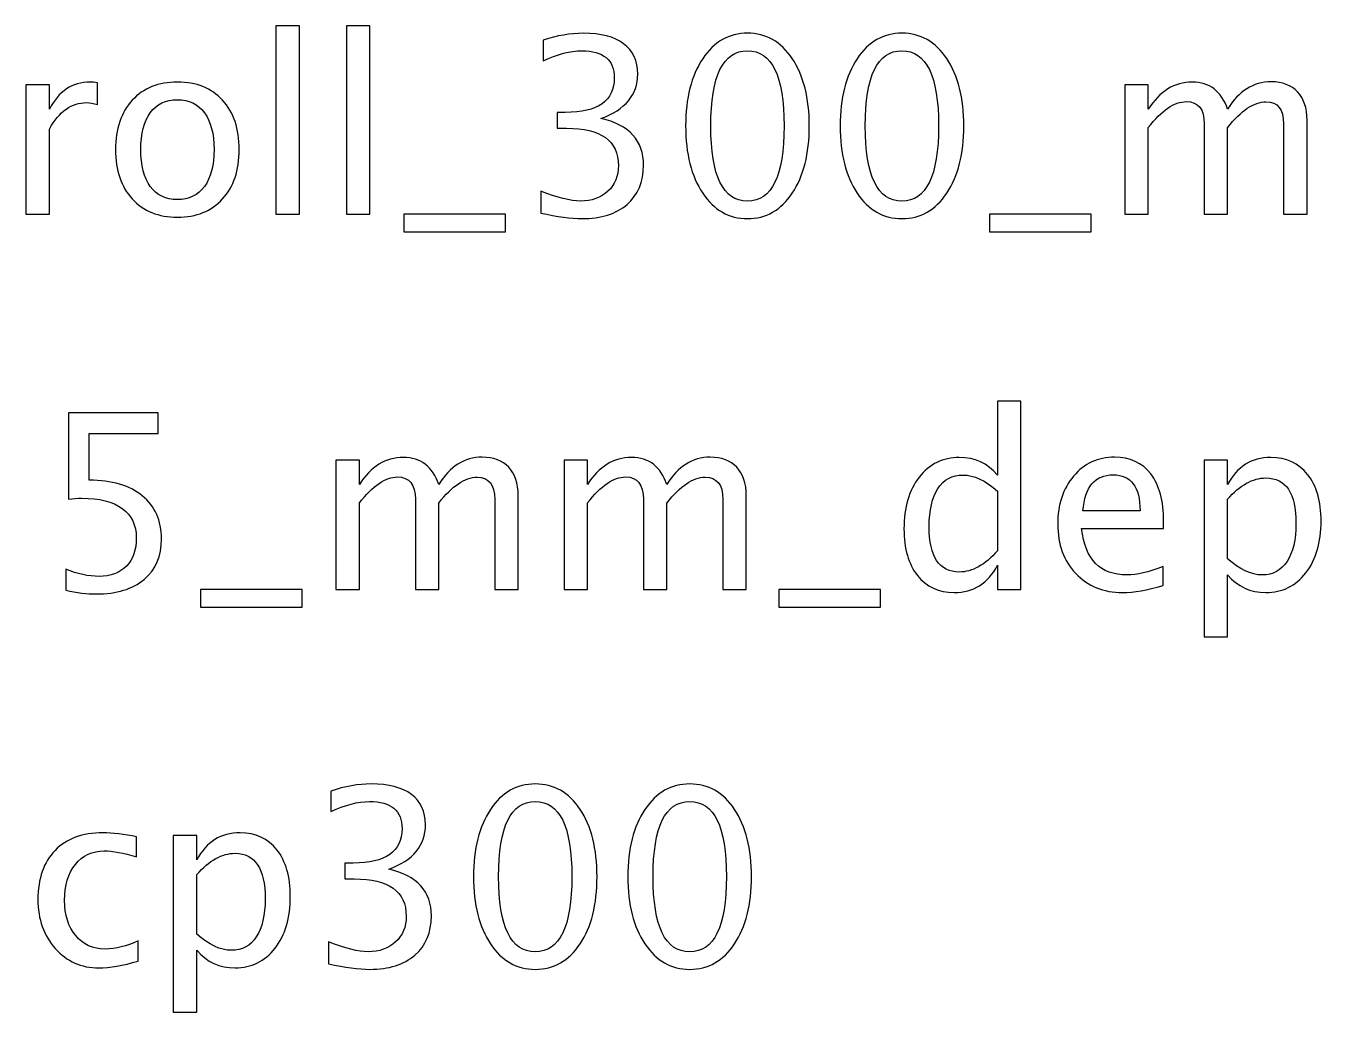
# Model space of a CAD drawing. Header units: centimetres. Extents: x -45 to 43, y -54 to 59.
# Drawn here: x 2.06 to 16.08, y 48.03 to 58.71 of the extents above; entities that cross this region are included whole.
import ezdxf

# ---------------------------------------------------------------- set-up
doc = ezdxf.new("R2010")
doc.units = ezdxf.units.CM
doc.header["$MEASUREMENT"] = 0
doc.layers.add('Layer 1', color=7, linetype='Continuous')

msp = doc.modelspace()

# ---------------------------------------------------------------- linework, layer by layer
at = {"layer": 'Layer 1'}
for points, knots in [([(4.76409, 56.67044), (4.76409, 56.67044), (4.76409, 58.71037), (4.76409, 58.71037), (4.76409, 58.71037), (4.76409, 58.71037), (5.01809, 58.71037), (5.01809, 58.71037), (5.01809, 58.71037), (5.01809, 58.71037), (5.01809, 56.67044), (5.01809, 56.67044), (5.01809, 56.67044), (5.01809, 56.67044), (4.76409, 56.67044), (4.76409, 56.67044)], [0, 0, 0, 0, 0.2, 0.2, 0.2, 0.2, 0.4, 0.4, 0.4, 0.4, 0.6, 0.6, 0.6, 0.6, 1, 1, 1, 1]), ([(5.52873, 56.67044), (5.52873, 56.67044), (5.52873, 58.71037), (5.52873, 58.71037), (5.52873, 58.71037), (5.52873, 58.71037), (5.78273, 58.71037), (5.78273, 58.71037), (5.78273, 58.71037), (5.78273, 58.71037), (5.78273, 56.67044), (5.78273, 56.67044), (5.78273, 56.67044), (5.78273, 56.67044), (5.52873, 56.67044), (5.52873, 56.67044)], [0, 0, 0, 0, 0.2, 0.2, 0.2, 0.2, 0.4, 0.4, 0.4, 0.4, 0.6, 0.6, 0.6, 0.6, 1, 1, 1, 1]), ([(7.63215, 56.68367), (7.63215, 56.68367), (7.63215, 56.92179), (7.63215, 56.92179), (7.63215, 56.92179), (7.81383, 56.84947), (7.95627, 56.81331), (8.06078, 56.81331), (8.06078, 56.81331), (8.18381, 56.81331), (8.28303, 56.84859), (8.35932, 56.91959), (8.35932, 56.91959), (8.43561, 56.99059), (8.47353, 57.08319), (8.47353, 57.19696), (8.47353, 57.19696), (8.47353, 57.46683), (8.28567, 57.60177), (7.90997, 57.60177), (7.90997, 57.60177), (7.90997, 57.60177), (7.80943, 57.60177), (7.80943, 57.60177), (7.80943, 57.60177), (7.80943, 57.60177), (7.80943, 57.77243), (7.80943, 57.77243), (7.80943, 57.77243), (7.80943, 57.77243), (7.8985, 57.77375), (7.8985, 57.77375), (7.8985, 57.77375), (8.25172, 57.77375), (8.42855, 57.89811), (8.42855, 58.14725), (8.42855, 58.14725), (8.42855, 58.3426), (8.31125, 58.4405), (8.0771, 58.4405), (8.0771, 58.4405), (7.95142, 58.4405), (7.81207, 58.40434), (7.65861, 58.33202), (7.65861, 58.33202), (7.65861, 58.33202), (7.65861, 58.55427), (7.65861, 58.55427), (7.65861, 58.55427), (7.80898, 58.60542), (7.95406, 58.631), (8.09341, 58.631), (8.09341, 58.631), (8.28303, 58.631), (8.42899, 58.59308), (8.53041, 58.51723), (8.53041, 58.51723), (8.63184, 58.44182), (8.68255, 58.33202), (8.68255, 58.18826), (8.68255, 58.18826), (8.68255, 57.96381), (8.54982, 57.80374), (8.28391, 57.70849), (8.28391, 57.70849), (8.59215, 57.63661), (8.74605, 57.46772), (8.74605, 57.20093), (8.74605, 57.20093), (8.74605, 57.02101), (8.68652, 56.87946), (8.5679, 56.77671), (8.5679, 56.77671), (8.44928, 56.67397), (8.28612, 56.62282), (8.07886, 56.62282), (8.07886, 56.62282), (7.96068, 56.62282), (7.81207, 56.6431), (7.63215, 56.68367)], [0, 0, 0, 0, 0.04761905, 0.04761905, 0.04761905, 0.04761905, 0.0952381, 0.0952381, 0.0952381, 0.0952381, 0.14285714, 0.14285714, 0.14285714, 0.14285714, 0.19047619, 0.19047619, 0.19047619, 0.19047619, 0.23809524, 0.23809524, 0.23809524, 0.23809524, 0.28571429, 0.28571429, 0.28571429, 0.28571429, 0.33333333, 0.33333333, 0.33333333, 0.33333333, 0.38095238, 0.38095238, 0.38095238, 0.38095238, 0.42857143, 0.42857143, 0.42857143, 0.42857143, 0.47619048, 0.47619048, 0.47619048, 0.47619048, 0.52380952, 0.52380952, 0.52380952, 0.52380952, 0.57142857, 0.57142857, 0.57142857, 0.57142857, 0.61904762, 0.61904762, 0.61904762, 0.61904762, 0.66666667, 0.66666667, 0.66666667, 0.66666667, 0.71428571, 0.71428571, 0.71428571, 0.71428571, 0.76190476, 0.76190476, 0.76190476, 0.76190476, 0.80952381, 0.80952381, 0.80952381, 0.80952381, 0.85714286, 0.85714286, 0.85714286, 0.85714286, 0.9047619, 0.9047619, 0.9047619, 0.9047619, 1, 1, 1, 1]), ([(9.87141, 56.62282), (9.67077, 56.62282), (9.50893, 56.71498), (9.38634, 56.89886), (9.38634, 56.89886), (9.26331, 57.08275), (9.20202, 57.32528), (9.20202, 57.62691), (9.20202, 57.62691), (9.20202, 57.92853), (9.26331, 58.17107), (9.38634, 58.35495), (9.38634, 58.35495), (9.50893, 58.53884), (9.67077, 58.631), (9.87141, 58.631), (9.87141, 58.631), (10.07294, 58.631), (10.23477, 58.53928), (10.35736, 58.35583), (10.35736, 58.35583), (10.47951, 58.17239), (10.54081, 57.92941), (10.54081, 57.62691), (10.54081, 57.62691), (10.54081, 57.32528), (10.47951, 57.08275), (10.35736, 56.89886), (10.35736, 56.89886), (10.23477, 56.71498), (10.07294, 56.62282), (9.87141, 56.62282)], [0, 0, 0, 0, 0.11111111, 0.11111111, 0.11111111, 0.11111111, 0.22222222, 0.22222222, 0.22222222, 0.22222222, 0.33333333, 0.33333333, 0.33333333, 0.33333333, 0.44444444, 0.44444444, 0.44444444, 0.44444444, 0.55555556, 0.55555556, 0.55555556, 0.55555556, 0.66666667, 0.66666667, 0.66666667, 0.66666667, 0.77777778, 0.77777778, 0.77777778, 0.77777778, 1, 1, 1, 1]), ([(11.54446, 56.62282), (11.34382, 56.62282), (11.18198, 56.71498), (11.05939, 56.89886), (11.05939, 56.89886), (10.93636, 57.08275), (10.87507, 57.32528), (10.87507, 57.62691), (10.87507, 57.62691), (10.87507, 57.92853), (10.93636, 58.17107), (11.05939, 58.35495), (11.05939, 58.35495), (11.18198, 58.53884), (11.34382, 58.631), (11.54446, 58.631), (11.54446, 58.631), (11.74599, 58.631), (11.90782, 58.53928), (12.03041, 58.35583), (12.03041, 58.35583), (12.15256, 58.17239), (12.21386, 57.92941), (12.21386, 57.62691), (12.21386, 57.62691), (12.21386, 57.32528), (12.15256, 57.08275), (12.03041, 56.89886), (12.03041, 56.89886), (11.90782, 56.71498), (11.74599, 56.62282), (11.54446, 56.62282)], [0, 0, 0, 0, 0.11111111, 0.11111111, 0.11111111, 0.11111111, 0.22222222, 0.22222222, 0.22222222, 0.22222222, 0.33333333, 0.33333333, 0.33333333, 0.33333333, 0.44444444, 0.44444444, 0.44444444, 0.44444444, 0.55555556, 0.55555556, 0.55555556, 0.55555556, 0.66666667, 0.66666667, 0.66666667, 0.66666667, 0.77777778, 0.77777778, 0.77777778, 0.77777778, 1, 1, 1, 1]), ([(9.87097, 56.81331), (10.136, 56.81331), (10.26829, 57.08451), (10.26829, 57.62691), (10.26829, 57.62691), (10.26829, 58.1693), (10.136, 58.4405), (9.87097, 58.4405), (9.87097, 58.4405), (9.60683, 58.4405), (9.47454, 58.1693), (9.47454, 57.62691), (9.47454, 57.62691), (9.47454, 57.08451), (9.60683, 56.81331), (9.87097, 56.81331)], [0, 0, 0, 0, 0.2, 0.2, 0.2, 0.2, 0.4, 0.4, 0.4, 0.4, 0.6, 0.6, 0.6, 0.6, 1, 1, 1, 1]), ([(11.54402, 56.81331), (11.80905, 56.81331), (11.94134, 57.08451), (11.94134, 57.62691), (11.94134, 57.62691), (11.94134, 58.1693), (11.80905, 58.4405), (11.54402, 58.4405), (11.54402, 58.4405), (11.27988, 58.4405), (11.14759, 58.1693), (11.14759, 57.62691), (11.14759, 57.62691), (11.14759, 57.08451), (11.27988, 56.81331), (11.54402, 56.81331)], [0, 0, 0, 0, 0.2, 0.2, 0.2, 0.2, 0.4, 0.4, 0.4, 0.4, 0.6, 0.6, 0.6, 0.6, 1, 1, 1, 1]), ([(2.05608, 56.67044), (2.05608, 56.67044), (2.05608, 58.07273), (2.05608, 58.07273), (2.05608, 58.07273), (2.05608, 58.07273), (2.31008, 58.07273), (2.31008, 58.07273), (2.31008, 58.07273), (2.31008, 58.07273), (2.31008, 57.80771), (2.31008, 57.80771), (2.31008, 57.80771), (2.41106, 58.00394), (2.55746, 58.10183), (2.74973, 58.10183), (2.74973, 58.10183), (2.77575, 58.10183), (2.80309, 58.09963), (2.83131, 58.09522), (2.83131, 58.09522), (2.83131, 58.09522), (2.83131, 57.85754), (2.83131, 57.85754), (2.83131, 57.85754), (2.78721, 57.87209), (2.74841, 57.87958), (2.71489, 57.87958), (2.71489, 57.87958), (2.5535, 57.87958), (2.41856, 57.78433), (2.31008, 57.59339), (2.31008, 57.59339), (2.31008, 57.59339), (2.31008, 56.67044), (2.31008, 56.67044), (2.31008, 56.67044), (2.31008, 56.67044), (2.05608, 56.67044), (2.05608, 56.67044)], [0, 0, 0, 0, 0.09090909, 0.09090909, 0.09090909, 0.09090909, 0.18181818, 0.18181818, 0.18181818, 0.18181818, 0.27272727, 0.27272727, 0.27272727, 0.27272727, 0.36363636, 0.36363636, 0.36363636, 0.36363636, 0.45454545, 0.45454545, 0.45454545, 0.45454545, 0.54545455, 0.54545455, 0.54545455, 0.54545455, 0.63636364, 0.63636364, 0.63636364, 0.63636364, 0.72727273, 0.72727273, 0.72727273, 0.72727273, 0.81818182, 0.81818182, 0.81818182, 0.81818182, 1, 1, 1, 1]), ([(3.69694, 56.63869), (3.49101, 56.63869), (3.32785, 56.70439), (3.2079, 56.8358), (3.2079, 56.8358), (3.08752, 56.96721), (3.02754, 57.14581), (3.02754, 57.37114), (3.02754, 57.37114), (3.02754, 57.59604), (3.08752, 57.77419), (3.2079, 57.90516), (3.2079, 57.90516), (3.32785, 58.03613), (3.49101, 58.10183), (3.69694, 58.10183), (3.69694, 58.10183), (3.90287, 58.10183), (4.06603, 58.03613), (4.18598, 57.90516), (4.18598, 57.90516), (4.30636, 57.77419), (4.36633, 57.59604), (4.36633, 57.37114), (4.36633, 57.37114), (4.36633, 57.14581), (4.30636, 56.96721), (4.18598, 56.8358), (4.18598, 56.8358), (4.06603, 56.70439), (3.90287, 56.63869), (3.69694, 56.63869)], [0, 0, 0, 0, 0.11111111, 0.11111111, 0.11111111, 0.11111111, 0.22222222, 0.22222222, 0.22222222, 0.22222222, 0.33333333, 0.33333333, 0.33333333, 0.33333333, 0.44444444, 0.44444444, 0.44444444, 0.44444444, 0.55555556, 0.55555556, 0.55555556, 0.55555556, 0.66666667, 0.66666667, 0.66666667, 0.66666667, 0.77777778, 0.77777778, 0.77777778, 0.77777778, 1, 1, 1, 1]), ([(13.95834, 56.67044), (13.95834, 56.67044), (13.95834, 58.07273), (13.95834, 58.07273), (13.95834, 58.07273), (13.95834, 58.07273), (14.21234, 58.07273), (14.21234, 58.07273), (14.21234, 58.07273), (14.21234, 58.07273), (14.21234, 57.80771), (14.21234, 57.80771), (14.21234, 57.80771), (14.33625, 58.00394), (14.495, 58.10183), (14.68947, 58.10183), (14.68947, 58.10183), (14.87688, 58.10183), (15.00432, 58.00394), (15.07223, 57.80771), (15.07223, 57.80771), (15.19262, 58.0057), (15.34961, 58.10448), (15.54231, 58.10448), (15.54231, 58.10448), (15.66534, 58.10448), (15.76103, 58.06832), (15.82938, 57.99556), (15.82938, 57.99556), (15.89773, 57.9228), (15.93213, 57.82094), (15.93213, 57.68997), (15.93213, 57.68997), (15.93213, 57.68997), (15.93213, 56.67044), (15.93213, 56.67044), (15.93213, 56.67044), (15.93213, 56.67044), (15.67813, 56.67044), (15.67813, 56.67044), (15.67813, 56.67044), (15.67813, 56.67044), (15.67813, 57.64807), (15.67813, 57.64807), (15.67813, 57.64807), (15.67813, 57.80771), (15.61463, 57.88752), (15.48763, 57.88752), (15.48763, 57.88752), (15.35578, 57.88752), (15.21731, 57.79448), (15.07223, 57.60795), (15.07223, 57.60795), (15.07223, 57.60795), (15.07223, 56.67044), (15.07223, 56.67044), (15.07223, 56.67044), (15.07223, 56.67044), (14.81823, 56.67044), (14.81823, 56.67044), (14.81823, 56.67044), (14.81823, 56.67044), (14.81823, 57.64896), (14.81823, 57.64896), (14.81823, 57.64896), (14.81823, 57.80991), (14.75385, 57.89017), (14.62465, 57.89017), (14.62465, 57.89017), (14.49633, 57.89017), (14.35874, 57.79668), (14.21234, 57.60927), (14.21234, 57.60927), (14.21234, 57.60927), (14.21234, 56.67044), (14.21234, 56.67044), (14.21234, 56.67044), (14.21234, 56.67044), (13.95834, 56.67044), (13.95834, 56.67044)], [0, 0, 0, 0, 0.04761905, 0.04761905, 0.04761905, 0.04761905, 0.0952381, 0.0952381, 0.0952381, 0.0952381, 0.14285714, 0.14285714, 0.14285714, 0.14285714, 0.19047619, 0.19047619, 0.19047619, 0.19047619, 0.23809524, 0.23809524, 0.23809524, 0.23809524, 0.28571429, 0.28571429, 0.28571429, 0.28571429, 0.33333333, 0.33333333, 0.33333333, 0.33333333, 0.38095238, 0.38095238, 0.38095238, 0.38095238, 0.42857143, 0.42857143, 0.42857143, 0.42857143, 0.47619048, 0.47619048, 0.47619048, 0.47619048, 0.52380952, 0.52380952, 0.52380952, 0.52380952, 0.57142857, 0.57142857, 0.57142857, 0.57142857, 0.61904762, 0.61904762, 0.61904762, 0.61904762, 0.66666667, 0.66666667, 0.66666667, 0.66666667, 0.71428571, 0.71428571, 0.71428571, 0.71428571, 0.76190476, 0.76190476, 0.76190476, 0.76190476, 0.80952381, 0.80952381, 0.80952381, 0.80952381, 0.85714286, 0.85714286, 0.85714286, 0.85714286, 0.9047619, 0.9047619, 0.9047619, 0.9047619, 1, 1, 1, 1]), ([(3.6965, 56.82919), (3.82218, 56.82919), (3.92007, 56.87637), (3.98974, 56.97118), (3.98974, 56.97118), (4.05898, 57.06555), (4.09381, 57.19917), (4.09381, 57.37114), (4.09381, 57.37114), (4.09381, 57.54268), (4.05898, 57.67586), (3.98974, 57.77022), (3.98974, 57.77022), (3.92007, 57.86415), (3.82218, 57.91133), (3.6965, 57.91133), (3.6965, 57.91133), (3.57038, 57.91133), (3.47249, 57.86415), (3.40369, 57.77022), (3.40369, 57.77022), (3.33446, 57.67586), (3.30007, 57.54268), (3.30007, 57.37114), (3.30007, 57.37114), (3.30007, 57.19917), (3.33446, 57.06555), (3.40369, 56.97118), (3.40369, 56.97118), (3.47249, 56.87637), (3.57038, 56.82919), (3.6965, 56.82919)], [0, 0, 0, 0, 0.11111111, 0.11111111, 0.11111111, 0.11111111, 0.22222222, 0.22222222, 0.22222222, 0.22222222, 0.33333333, 0.33333333, 0.33333333, 0.33333333, 0.44444444, 0.44444444, 0.44444444, 0.44444444, 0.55555556, 0.55555556, 0.55555556, 0.55555556, 0.66666667, 0.66666667, 0.66666667, 0.66666667, 0.77777778, 0.77777778, 0.77777778, 0.77777778, 1, 1, 1, 1]), ([(6.15049, 56.47994), (6.15049, 56.47994), (6.15049, 56.67044), (6.15049, 56.67044), (6.15049, 56.67044), (6.15049, 56.67044), (7.25116, 56.67044), (7.25116, 56.67044), (7.25116, 56.67044), (7.25116, 56.67044), (7.25116, 56.47994), (7.25116, 56.47994), (7.25116, 56.47994), (7.25116, 56.47994), (6.15049, 56.47994), (6.15049, 56.47994)], [0, 0, 0, 0, 0.2, 0.2, 0.2, 0.2, 0.4, 0.4, 0.4, 0.4, 0.6, 0.6, 0.6, 0.6, 1, 1, 1, 1]), ([(12.49255, 56.47994), (12.49255, 56.47994), (12.49255, 56.67044), (12.49255, 56.67044), (12.49255, 56.67044), (12.49255, 56.67044), (13.59322, 56.67044), (13.59322, 56.67044), (13.59322, 56.67044), (13.59322, 56.67044), (13.59322, 56.47994), (13.59322, 56.47994), (13.59322, 56.47994), (13.59322, 56.47994), (12.49255, 56.47994), (12.49255, 56.47994)], [0, 0, 0, 0, 0.2, 0.2, 0.2, 0.2, 0.4, 0.4, 0.4, 0.4, 0.6, 0.6, 0.6, 0.6, 1, 1, 1, 1]), ([(12.58006, 52.60468), (12.58006, 52.60468), (12.58006, 52.86794), (12.58006, 52.86794), (12.58006, 52.86794), (12.47643, 52.67127), (12.32033, 52.57293), (12.11175, 52.57293), (12.11175, 52.57293), (11.94241, 52.57293), (11.80924, 52.63423), (11.71223, 52.75726), (11.71223, 52.75726), (11.61521, 52.88029), (11.5667, 53.0483), (11.5667, 53.26129), (11.5667, 53.26129), (11.5667, 53.49412), (11.62183, 53.68153), (11.73163, 53.82353), (11.73163, 53.82353), (11.84187, 53.96508), (11.98651, 54.03607), (12.16599, 54.03607), (12.16599, 54.03607), (12.33223, 54.03607), (12.4707, 53.97257), (12.58006, 53.84513), (12.58006, 53.84513), (12.58006, 53.84513), (12.58006, 54.64461), (12.58006, 54.64461), (12.58006, 54.64461), (12.58006, 54.64461), (12.83406, 54.64461), (12.83406, 54.64461), (12.83406, 54.64461), (12.83406, 54.64461), (12.83406, 52.60468), (12.83406, 52.60468), (12.83406, 52.60468), (12.83406, 52.60468), (12.58006, 52.60468), (12.58006, 52.60468)], [0, 0, 0, 0, 0.08333333, 0.08333333, 0.08333333, 0.08333333, 0.16666667, 0.16666667, 0.16666667, 0.16666667, 0.25, 0.25, 0.25, 0.25, 0.33333333, 0.33333333, 0.33333333, 0.33333333, 0.41666667, 0.41666667, 0.41666667, 0.41666667, 0.5, 0.5, 0.5, 0.5, 0.58333333, 0.58333333, 0.58333333, 0.58333333, 0.66666667, 0.66666667, 0.66666667, 0.66666667, 0.75, 0.75, 0.75, 0.75, 0.83333333, 0.83333333, 0.83333333, 0.83333333, 1, 1, 1, 1]), ([(2.48711, 52.59674), (2.48711, 52.59674), (2.48711, 52.82428), (2.48711, 52.82428), (2.48711, 52.82428), (2.61367, 52.77313), (2.73361, 52.74755), (2.84827, 52.74755), (2.84827, 52.74755), (2.9735, 52.74755), (3.07228, 52.7846), (3.14416, 52.85868), (3.14416, 52.85868), (3.21604, 52.93276), (3.25176, 53.03463), (3.25176, 53.16427), (3.25176, 53.16427), (3.25176, 53.30362), (3.20104, 53.41034), (3.09962, 53.48398), (3.09962, 53.48398), (2.9982, 53.55762), (2.85135, 53.59422), (2.65953, 53.59422), (2.65953, 53.59422), (2.61499, 53.59422), (2.56781, 53.59113), (2.51886, 53.58496), (2.51886, 53.58496), (2.51886, 53.58496), (2.51886, 54.51762), (2.51886, 54.51762), (2.51886, 54.51762), (2.51886, 54.51762), (3.48723, 54.51762), (3.48723, 54.51762), (3.48723, 54.51762), (3.48723, 54.51762), (3.48723, 54.29537), (3.48723, 54.29537), (3.48723, 54.29537), (3.48723, 54.29537), (2.74111, 54.29537), (2.74111, 54.29537), (2.74111, 54.29537), (2.74111, 54.29537), (2.74111, 53.79001), (2.74111, 53.79001), (2.74111, 53.79001), (2.98717, 53.79001), (3.179, 53.73357), (3.31702, 53.62068), (3.31702, 53.62068), (3.45504, 53.50823), (3.52428, 53.35213), (3.52428, 53.15237), (3.52428, 53.15237), (3.52428, 52.96628), (3.46166, 52.82076), (3.33642, 52.71536), (3.33642, 52.71536), (3.21119, 52.60997), (3.03833, 52.55706), (2.81784, 52.55706), (2.81784, 52.55706), (2.7195, 52.55706), (2.60926, 52.57028), (2.48711, 52.59674)], [0, 0, 0, 0, 0.05555556, 0.05555556, 0.05555556, 0.05555556, 0.11111111, 0.11111111, 0.11111111, 0.11111111, 0.16666667, 0.16666667, 0.16666667, 0.16666667, 0.22222222, 0.22222222, 0.22222222, 0.22222222, 0.27777778, 0.27777778, 0.27777778, 0.27777778, 0.33333333, 0.33333333, 0.33333333, 0.33333333, 0.38888889, 0.38888889, 0.38888889, 0.38888889, 0.44444444, 0.44444444, 0.44444444, 0.44444444, 0.5, 0.5, 0.5, 0.5, 0.55555556, 0.55555556, 0.55555556, 0.55555556, 0.61111111, 0.61111111, 0.61111111, 0.61111111, 0.66666667, 0.66666667, 0.66666667, 0.66666667, 0.72222222, 0.72222222, 0.72222222, 0.72222222, 0.77777778, 0.77777778, 0.77777778, 0.77777778, 0.83333333, 0.83333333, 0.83333333, 0.83333333, 0.88888889, 0.88888889, 0.88888889, 0.88888889, 1, 1, 1, 1]), ([(5.41428, 52.60468), (5.41428, 52.60468), (5.41428, 54.00697), (5.41428, 54.00697), (5.41428, 54.00697), (5.41428, 54.00697), (5.66828, 54.00697), (5.66828, 54.00697), (5.66828, 54.00697), (5.66828, 54.00697), (5.66828, 53.74195), (5.66828, 53.74195), (5.66828, 53.74195), (5.79219, 53.93818), (5.95094, 54.03607), (6.14541, 54.03607), (6.14541, 54.03607), (6.33282, 54.03607), (6.46026, 53.93818), (6.52817, 53.74195), (6.52817, 53.74195), (6.64856, 53.93994), (6.80555, 54.03872), (6.99825, 54.03872), (6.99825, 54.03872), (7.12128, 54.03872), (7.21697, 54.00256), (7.28532, 53.9298), (7.28532, 53.9298), (7.35367, 53.85704), (7.38807, 53.75518), (7.38807, 53.62421), (7.38807, 53.62421), (7.38807, 53.62421), (7.38807, 52.60468), (7.38807, 52.60468), (7.38807, 52.60468), (7.38807, 52.60468), (7.13407, 52.60468), (7.13407, 52.60468), (7.13407, 52.60468), (7.13407, 52.60468), (7.13407, 53.58231), (7.13407, 53.58231), (7.13407, 53.58231), (7.13407, 53.74195), (7.07057, 53.82176), (6.94357, 53.82176), (6.94357, 53.82176), (6.81172, 53.82176), (6.67325, 53.72872), (6.52817, 53.54219), (6.52817, 53.54219), (6.52817, 53.54219), (6.52817, 52.60468), (6.52817, 52.60468), (6.52817, 52.60468), (6.52817, 52.60468), (6.27417, 52.60468), (6.27417, 52.60468), (6.27417, 52.60468), (6.27417, 52.60468), (6.27417, 53.5832), (6.27417, 53.5832), (6.27417, 53.5832), (6.27417, 53.74415), (6.20979, 53.82441), (6.08059, 53.82441), (6.08059, 53.82441), (5.95227, 53.82441), (5.81468, 53.73092), (5.66828, 53.54351), (5.66828, 53.54351), (5.66828, 53.54351), (5.66828, 52.60468), (5.66828, 52.60468), (5.66828, 52.60468), (5.66828, 52.60468), (5.41428, 52.60468), (5.41428, 52.60468)], [0, 0, 0, 0, 0.04761905, 0.04761905, 0.04761905, 0.04761905, 0.0952381, 0.0952381, 0.0952381, 0.0952381, 0.14285714, 0.14285714, 0.14285714, 0.14285714, 0.19047619, 0.19047619, 0.19047619, 0.19047619, 0.23809524, 0.23809524, 0.23809524, 0.23809524, 0.28571429, 0.28571429, 0.28571429, 0.28571429, 0.33333333, 0.33333333, 0.33333333, 0.33333333, 0.38095238, 0.38095238, 0.38095238, 0.38095238, 0.42857143, 0.42857143, 0.42857143, 0.42857143, 0.47619048, 0.47619048, 0.47619048, 0.47619048, 0.52380952, 0.52380952, 0.52380952, 0.52380952, 0.57142857, 0.57142857, 0.57142857, 0.57142857, 0.61904762, 0.61904762, 0.61904762, 0.61904762, 0.66666667, 0.66666667, 0.66666667, 0.66666667, 0.71428571, 0.71428571, 0.71428571, 0.71428571, 0.76190476, 0.76190476, 0.76190476, 0.76190476, 0.80952381, 0.80952381, 0.80952381, 0.80952381, 0.85714286, 0.85714286, 0.85714286, 0.85714286, 0.9047619, 0.9047619, 0.9047619, 0.9047619, 1, 1, 1, 1]), ([(7.8846, 52.60468), (7.8846, 52.60468), (7.8846, 54.00697), (7.8846, 54.00697), (7.8846, 54.00697), (7.8846, 54.00697), (8.1386, 54.00697), (8.1386, 54.00697), (8.1386, 54.00697), (8.1386, 54.00697), (8.1386, 53.74195), (8.1386, 53.74195), (8.1386, 53.74195), (8.26251, 53.93818), (8.42126, 54.03607), (8.61573, 54.03607), (8.61573, 54.03607), (8.80314, 54.03607), (8.93058, 53.93818), (8.99849, 53.74195), (8.99849, 53.74195), (9.11888, 53.93994), (9.27587, 54.03872), (9.46857, 54.03872), (9.46857, 54.03872), (9.5916, 54.03872), (9.68729, 54.00256), (9.75564, 53.9298), (9.75564, 53.9298), (9.82399, 53.85704), (9.85839, 53.75518), (9.85839, 53.62421), (9.85839, 53.62421), (9.85839, 53.62421), (9.85839, 52.60468), (9.85839, 52.60468), (9.85839, 52.60468), (9.85839, 52.60468), (9.60439, 52.60468), (9.60439, 52.60468), (9.60439, 52.60468), (9.60439, 52.60468), (9.60439, 53.58231), (9.60439, 53.58231), (9.60439, 53.58231), (9.60439, 53.74195), (9.54089, 53.82176), (9.41389, 53.82176), (9.41389, 53.82176), (9.28204, 53.82176), (9.14357, 53.72872), (8.99849, 53.54219), (8.99849, 53.54219), (8.99849, 53.54219), (8.99849, 52.60468), (8.99849, 52.60468), (8.99849, 52.60468), (8.99849, 52.60468), (8.74449, 52.60468), (8.74449, 52.60468), (8.74449, 52.60468), (8.74449, 52.60468), (8.74449, 53.5832), (8.74449, 53.5832), (8.74449, 53.5832), (8.74449, 53.74415), (8.68011, 53.82441), (8.55091, 53.82441), (8.55091, 53.82441), (8.42259, 53.82441), (8.285, 53.73092), (8.1386, 53.54351), (8.1386, 53.54351), (8.1386, 53.54351), (8.1386, 52.60468), (8.1386, 52.60468), (8.1386, 52.60468), (8.1386, 52.60468), (7.8846, 52.60468), (7.8846, 52.60468)], [0, 0, 0, 0, 0.04761905, 0.04761905, 0.04761905, 0.04761905, 0.0952381, 0.0952381, 0.0952381, 0.0952381, 0.14285714, 0.14285714, 0.14285714, 0.14285714, 0.19047619, 0.19047619, 0.19047619, 0.19047619, 0.23809524, 0.23809524, 0.23809524, 0.23809524, 0.28571429, 0.28571429, 0.28571429, 0.28571429, 0.33333333, 0.33333333, 0.33333333, 0.33333333, 0.38095238, 0.38095238, 0.38095238, 0.38095238, 0.42857143, 0.42857143, 0.42857143, 0.42857143, 0.47619048, 0.47619048, 0.47619048, 0.47619048, 0.52380952, 0.52380952, 0.52380952, 0.52380952, 0.57142857, 0.57142857, 0.57142857, 0.57142857, 0.61904762, 0.61904762, 0.61904762, 0.61904762, 0.66666667, 0.66666667, 0.66666667, 0.66666667, 0.71428571, 0.71428571, 0.71428571, 0.71428571, 0.76190476, 0.76190476, 0.76190476, 0.76190476, 0.80952381, 0.80952381, 0.80952381, 0.80952381, 0.85714286, 0.85714286, 0.85714286, 0.85714286, 0.9047619, 0.9047619, 0.9047619, 0.9047619, 1, 1, 1, 1]), ([(14.37217, 52.64966), (14.20151, 52.59851), (14.05555, 52.57293), (13.93384, 52.57293), (13.93384, 52.57293), (13.72614, 52.57293), (13.55725, 52.64172), (13.42717, 52.77886), (13.42717, 52.77886), (13.29708, 52.91601), (13.23181, 53.09372), (13.23181, 53.31244), (13.23181, 53.31244), (13.23181, 53.52455), (13.28914, 53.69873), (13.40423, 53.83499), (13.40423, 53.83499), (13.51933, 53.97081), (13.66661, 54.03872), (13.84609, 54.03872), (13.84609, 54.03872), (14.01586, 54.03872), (14.14727, 53.97831), (14.23988, 53.85748), (14.23988, 53.85748), (14.33248, 53.73665), (14.37878, 53.56556), (14.37878, 53.34375), (14.37878, 53.34375), (14.37878, 53.34375), (14.37746, 53.26614), (14.37746, 53.26614), (14.37746, 53.26614), (14.37746, 53.26614), (13.49111, 53.26614), (13.49111, 53.26614), (13.49111, 53.26614), (13.52815, 52.931), (13.69175, 52.76343), (13.98147, 52.76343), (13.98147, 52.76343), (14.08774, 52.76343), (14.21783, 52.79342), (14.37217, 52.85339), (14.37217, 52.85339), (14.37217, 52.85339), (14.37217, 52.64966), (14.37217, 52.64966)], [0, 0, 0, 0, 0.07692308, 0.07692308, 0.07692308, 0.07692308, 0.15384615, 0.15384615, 0.15384615, 0.15384615, 0.23076923, 0.23076923, 0.23076923, 0.23076923, 0.30769231, 0.30769231, 0.30769231, 0.30769231, 0.38461538, 0.38461538, 0.38461538, 0.38461538, 0.46153846, 0.46153846, 0.46153846, 0.46153846, 0.53846154, 0.53846154, 0.53846154, 0.53846154, 0.61538462, 0.61538462, 0.61538462, 0.61538462, 0.69230769, 0.69230769, 0.69230769, 0.69230769, 0.76923077, 0.76923077, 0.76923077, 0.76923077, 0.84615385, 0.84615385, 0.84615385, 0.84615385, 1, 1, 1, 1]), ([(14.81711, 52.09403), (14.81711, 52.09403), (14.81711, 54.00697), (14.81711, 54.00697), (14.81711, 54.00697), (14.81711, 54.00697), (15.07111, 54.00697), (15.07111, 54.00697), (15.07111, 54.00697), (15.07111, 54.00697), (15.07111, 53.74195), (15.07111, 53.74195), (15.07111, 53.74195), (15.17518, 53.93818), (15.33172, 54.03607), (15.5403, 54.03607), (15.5403, 54.03607), (15.7092, 54.03607), (15.84193, 53.97478), (15.93894, 53.85175), (15.93894, 53.85175), (16.03596, 53.72872), (16.08446, 53.56071), (16.08446, 53.34772), (16.08446, 53.34772), (16.08446, 53.11577), (16.02934, 52.92835), (15.91954, 52.78636), (15.91954, 52.78636), (15.80974, 52.64393), (15.6651, 52.57293), (15.48606, 52.57293), (15.48606, 52.57293), (15.31982, 52.57293), (15.18135, 52.63643), (15.07111, 52.76387), (15.07111, 52.76387), (15.07111, 52.76387), (15.07111, 52.09403), (15.07111, 52.09403), (15.07111, 52.09403), (15.07111, 52.09403), (14.81711, 52.09403), (14.81711, 52.09403)], [0, 0, 0, 0, 0.08333333, 0.08333333, 0.08333333, 0.08333333, 0.16666667, 0.16666667, 0.16666667, 0.16666667, 0.25, 0.25, 0.25, 0.25, 0.33333333, 0.33333333, 0.33333333, 0.33333333, 0.41666667, 0.41666667, 0.41666667, 0.41666667, 0.5, 0.5, 0.5, 0.5, 0.58333333, 0.58333333, 0.58333333, 0.58333333, 0.66666667, 0.66666667, 0.66666667, 0.66666667, 0.75, 0.75, 0.75, 0.75, 0.83333333, 0.83333333, 0.83333333, 0.83333333, 1, 1, 1, 1]), ([(12.58006, 53.67139), (12.44821, 53.78737), (12.32341, 53.84557), (12.20523, 53.84557), (12.20523, 53.84557), (12.08882, 53.84557), (11.99886, 53.79707), (11.93492, 53.69961), (11.93492, 53.69961), (11.87098, 53.6026), (11.83923, 53.46502), (11.83923, 53.28686), (11.83923, 53.28686), (11.83923, 52.95922), (11.9477, 52.79518), (12.1651, 52.79518), (12.1651, 52.79518), (12.30621, 52.79518), (12.44468, 52.87235), (12.58006, 53.02625), (12.58006, 53.02625), (12.58006, 53.02625), (12.58006, 53.67139), (12.58006, 53.67139)], [0, 0, 0, 0, 0.14285714, 0.14285714, 0.14285714, 0.14285714, 0.28571429, 0.28571429, 0.28571429, 0.28571429, 0.42857143, 0.42857143, 0.42857143, 0.42857143, 0.57142857, 0.57142857, 0.57142857, 0.57142857, 0.71428571, 0.71428571, 0.71428571, 0.71428571, 1, 1, 1, 1]), ([(13.50434, 53.45664), (13.50434, 53.45664), (14.12346, 53.45664), (14.12346, 53.45664), (14.12346, 53.45664), (14.12346, 53.71769), (14.026, 53.84822), (13.83154, 53.84822), (13.83154, 53.84822), (13.63574, 53.84822), (13.52682, 53.71769), (13.50434, 53.45664)], [0, 0, 0, 0, 0.25, 0.25, 0.25, 0.25, 0.5, 0.5, 0.5, 0.5, 1, 1, 1, 1]), ([(15.07111, 52.93894), (15.20208, 52.82208), (15.32687, 52.76343), (15.44549, 52.76343), (15.44549, 52.76343), (15.56235, 52.76343), (15.65275, 52.81238), (15.71625, 52.90983), (15.71625, 52.90983), (15.78019, 53.00729), (15.81194, 53.14443), (15.81194, 53.3217), (15.81194, 53.3217), (15.81194, 53.64978), (15.70346, 53.81382), (15.4865, 53.81382), (15.4865, 53.81382), (15.34451, 53.81382), (15.20605, 53.7371), (15.07111, 53.5832), (15.07111, 53.5832), (15.07111, 53.5832), (15.07111, 52.93894), (15.07111, 52.93894)], [0, 0, 0, 0, 0.14285714, 0.14285714, 0.14285714, 0.14285714, 0.28571429, 0.28571429, 0.28571429, 0.28571429, 0.42857143, 0.42857143, 0.42857143, 0.42857143, 0.57142857, 0.57142857, 0.57142857, 0.57142857, 0.71428571, 0.71428571, 0.71428571, 0.71428571, 1, 1, 1, 1]), ([(3.94849, 52.41418), (3.94849, 52.41418), (3.94849, 52.60468), (3.94849, 52.60468), (3.94849, 52.60468), (3.94849, 52.60468), (5.04916, 52.60468), (5.04916, 52.60468), (5.04916, 52.60468), (5.04916, 52.60468), (5.04916, 52.41418), (5.04916, 52.41418), (5.04916, 52.41418), (5.04916, 52.41418), (3.94849, 52.41418), (3.94849, 52.41418)], [0, 0, 0, 0, 0.2, 0.2, 0.2, 0.2, 0.4, 0.4, 0.4, 0.4, 0.6, 0.6, 0.6, 0.6, 1, 1, 1, 1]), ([(10.21204, 52.41418), (10.21204, 52.41418), (10.21204, 52.60468), (10.21204, 52.60468), (10.21204, 52.60468), (10.21204, 52.60468), (11.31271, 52.60468), (11.31271, 52.60468), (11.31271, 52.60468), (11.31271, 52.60468), (11.31271, 52.41418), (11.31271, 52.41418), (11.31271, 52.41418), (11.31271, 52.41418), (10.21204, 52.41418), (10.21204, 52.41418)], [0, 0, 0, 0, 0.2, 0.2, 0.2, 0.2, 0.4, 0.4, 0.4, 0.4, 0.6, 0.6, 0.6, 0.6, 1, 1, 1, 1]), ([(5.33358, 48.55215), (5.33358, 48.55215), (5.33358, 48.79027), (5.33358, 48.79027), (5.33358, 48.79027), (5.51526, 48.71795), (5.6577, 48.68179), (5.76221, 48.68179), (5.76221, 48.68179), (5.88524, 48.68179), (5.98446, 48.71707), (6.06075, 48.78807), (6.06075, 48.78807), (6.13704, 48.85907), (6.17496, 48.95167), (6.17496, 49.06544), (6.17496, 49.06544), (6.17496, 49.33531), (5.9871, 49.47025), (5.6114, 49.47025), (5.6114, 49.47025), (5.6114, 49.47025), (5.51086, 49.47025), (5.51086, 49.47025), (5.51086, 49.47025), (5.51086, 49.47025), (5.51086, 49.64091), (5.51086, 49.64091), (5.51086, 49.64091), (5.51086, 49.64091), (5.59993, 49.64223), (5.59993, 49.64223), (5.59993, 49.64223), (5.95315, 49.64223), (6.12998, 49.76659), (6.12998, 50.01573), (6.12998, 50.01573), (6.12998, 50.21108), (6.01268, 50.30898), (5.77853, 50.30898), (5.77853, 50.30898), (5.65285, 50.30898), (5.5135, 50.27282), (5.36004, 50.2005), (5.36004, 50.2005), (5.36004, 50.2005), (5.36004, 50.42275), (5.36004, 50.42275), (5.36004, 50.42275), (5.51041, 50.4739), (5.65549, 50.49948), (5.79484, 50.49948), (5.79484, 50.49948), (5.98446, 50.49948), (6.13042, 50.46156), (6.23184, 50.38571), (6.23184, 50.38571), (6.33327, 50.3103), (6.38398, 50.2005), (6.38398, 50.05674), (6.38398, 50.05674), (6.38398, 49.83229), (6.25125, 49.67222), (5.98534, 49.57697), (5.98534, 49.57697), (6.29358, 49.50509), (6.44748, 49.3362), (6.44748, 49.06941), (6.44748, 49.06941), (6.44748, 48.88949), (6.38795, 48.74794), (6.26933, 48.64519), (6.26933, 48.64519), (6.15071, 48.54245), (5.98755, 48.4913), (5.78029, 48.4913), (5.78029, 48.4913), (5.66211, 48.4913), (5.5135, 48.51158), (5.33358, 48.55215)], [0, 0, 0, 0, 0.04761905, 0.04761905, 0.04761905, 0.04761905, 0.0952381, 0.0952381, 0.0952381, 0.0952381, 0.14285714, 0.14285714, 0.14285714, 0.14285714, 0.19047619, 0.19047619, 0.19047619, 0.19047619, 0.23809524, 0.23809524, 0.23809524, 0.23809524, 0.28571429, 0.28571429, 0.28571429, 0.28571429, 0.33333333, 0.33333333, 0.33333333, 0.33333333, 0.38095238, 0.38095238, 0.38095238, 0.38095238, 0.42857143, 0.42857143, 0.42857143, 0.42857143, 0.47619048, 0.47619048, 0.47619048, 0.47619048, 0.52380952, 0.52380952, 0.52380952, 0.52380952, 0.57142857, 0.57142857, 0.57142857, 0.57142857, 0.61904762, 0.61904762, 0.61904762, 0.61904762, 0.66666667, 0.66666667, 0.66666667, 0.66666667, 0.71428571, 0.71428571, 0.71428571, 0.71428571, 0.76190476, 0.76190476, 0.76190476, 0.76190476, 0.80952381, 0.80952381, 0.80952381, 0.80952381, 0.85714286, 0.85714286, 0.85714286, 0.85714286, 0.9047619, 0.9047619, 0.9047619, 0.9047619, 1, 1, 1, 1]), ([(7.57284, 48.4913), (7.3722, 48.4913), (7.21036, 48.58346), (7.08777, 48.76734), (7.08777, 48.76734), (6.96474, 48.95123), (6.90345, 49.19376), (6.90345, 49.49539), (6.90345, 49.49539), (6.90345, 49.79701), (6.96474, 50.03955), (7.08777, 50.22343), (7.08777, 50.22343), (7.21036, 50.40732), (7.3722, 50.49948), (7.57284, 50.49948), (7.57284, 50.49948), (7.77437, 50.49948), (7.9362, 50.40776), (8.05879, 50.22431), (8.05879, 50.22431), (8.18094, 50.04087), (8.24224, 49.79789), (8.24224, 49.49539), (8.24224, 49.49539), (8.24224, 49.19376), (8.18094, 48.95123), (8.05879, 48.76734), (8.05879, 48.76734), (7.9362, 48.58346), (7.77437, 48.4913), (7.57284, 48.4913)], [0, 0, 0, 0, 0.11111111, 0.11111111, 0.11111111, 0.11111111, 0.22222222, 0.22222222, 0.22222222, 0.22222222, 0.33333333, 0.33333333, 0.33333333, 0.33333333, 0.44444444, 0.44444444, 0.44444444, 0.44444444, 0.55555556, 0.55555556, 0.55555556, 0.55555556, 0.66666667, 0.66666667, 0.66666667, 0.66666667, 0.77777778, 0.77777778, 0.77777778, 0.77777778, 1, 1, 1, 1]), ([(9.24589, 48.4913), (9.04525, 48.4913), (8.88341, 48.58346), (8.76082, 48.76734), (8.76082, 48.76734), (8.63779, 48.95123), (8.5765, 49.19376), (8.5765, 49.49539), (8.5765, 49.49539), (8.5765, 49.79701), (8.63779, 50.03955), (8.76082, 50.22343), (8.76082, 50.22343), (8.88341, 50.40732), (9.04525, 50.49948), (9.24589, 50.49948), (9.24589, 50.49948), (9.44742, 50.49948), (9.60925, 50.40776), (9.73184, 50.22431), (9.73184, 50.22431), (9.85399, 50.04087), (9.91529, 49.79789), (9.91529, 49.49539), (9.91529, 49.49539), (9.91529, 49.19376), (9.85399, 48.95123), (9.73184, 48.76734), (9.73184, 48.76734), (9.60925, 48.58346), (9.44742, 48.4913), (9.24589, 48.4913)], [0, 0, 0, 0, 0.11111111, 0.11111111, 0.11111111, 0.11111111, 0.22222222, 0.22222222, 0.22222222, 0.22222222, 0.33333333, 0.33333333, 0.33333333, 0.33333333, 0.44444444, 0.44444444, 0.44444444, 0.44444444, 0.55555556, 0.55555556, 0.55555556, 0.55555556, 0.66666667, 0.66666667, 0.66666667, 0.66666667, 0.77777778, 0.77777778, 0.77777778, 0.77777778, 1, 1, 1, 1]), ([(7.5724, 48.68179), (7.83743, 48.68179), (7.96972, 48.95299), (7.96972, 49.49539), (7.96972, 49.49539), (7.96972, 50.03778), (7.83743, 50.30898), (7.5724, 50.30898), (7.5724, 50.30898), (7.30826, 50.30898), (7.17597, 50.03778), (7.17597, 49.49539), (7.17597, 49.49539), (7.17597, 48.95299), (7.30826, 48.68179), (7.5724, 48.68179)], [0, 0, 0, 0, 0.2, 0.2, 0.2, 0.2, 0.4, 0.4, 0.4, 0.4, 0.6, 0.6, 0.6, 0.6, 1, 1, 1, 1]), ([(9.24545, 48.68179), (9.51048, 48.68179), (9.64277, 48.95299), (9.64277, 49.49539), (9.64277, 49.49539), (9.64277, 50.03778), (9.51048, 50.30898), (9.24545, 50.30898), (9.24545, 50.30898), (8.98131, 50.30898), (8.84902, 50.03778), (8.84902, 49.49539), (8.84902, 49.49539), (8.84902, 48.95299), (8.98131, 48.68179), (9.24545, 48.68179)], [0, 0, 0, 0, 0.2, 0.2, 0.2, 0.2, 0.4, 0.4, 0.4, 0.4, 0.6, 0.6, 0.6, 0.6, 1, 1, 1, 1]), ([(3.27116, 48.58125), (3.10667, 48.53186), (2.96468, 48.50717), (2.84518, 48.50717), (2.84518, 48.50717), (2.65556, 48.50717), (2.49857, 48.57728), (2.37378, 48.71707), (2.37378, 48.71707), (2.24898, 48.8573), (2.18636, 49.03413), (2.18636, 49.24712), (2.18636, 49.24712), (2.18636, 49.47466), (2.2481, 49.65237), (2.37157, 49.77937), (2.37157, 49.77937), (2.49504, 49.90681), (2.66746, 49.97031), (2.88883, 49.97031), (2.88883, 49.97031), (2.99775, 49.97031), (3.12034, 49.95532), (3.25528, 49.92533), (3.25528, 49.92533), (3.25528, 49.92533), (3.25528, 49.71102), (3.25528, 49.71102), (3.25528, 49.71102), (3.11196, 49.75336), (2.99511, 49.77452), (2.90515, 49.77452), (2.90515, 49.77452), (2.77462, 49.77452), (2.67011, 49.72557), (2.59206, 49.62812), (2.59206, 49.62812), (2.51401, 49.53067), (2.47476, 49.40058), (2.47476, 49.2383), (2.47476, 49.2383), (2.47476, 49.08087), (2.51533, 48.95387), (2.59603, 48.85642), (2.59603, 48.85642), (2.67673, 48.75941), (2.78212, 48.7109), (2.91309, 48.7109), (2.91309, 48.7109), (3.02906, 48.7109), (3.14812, 48.74089), (3.27116, 48.80086), (3.27116, 48.80086), (3.27116, 48.80086), (3.27116, 48.58125), (3.27116, 48.58125)], [0, 0, 0, 0, 0.06666667, 0.06666667, 0.06666667, 0.06666667, 0.13333333, 0.13333333, 0.13333333, 0.13333333, 0.2, 0.2, 0.2, 0.2, 0.26666667, 0.26666667, 0.26666667, 0.26666667, 0.33333333, 0.33333333, 0.33333333, 0.33333333, 0.4, 0.4, 0.4, 0.4, 0.46666667, 0.46666667, 0.46666667, 0.46666667, 0.53333333, 0.53333333, 0.53333333, 0.53333333, 0.6, 0.6, 0.6, 0.6, 0.66666667, 0.66666667, 0.66666667, 0.66666667, 0.73333333, 0.73333333, 0.73333333, 0.73333333, 0.8, 0.8, 0.8, 0.8, 0.86666667, 0.86666667, 0.86666667, 0.86666667, 1, 1, 1, 1]), ([(3.6526, 48.02827), (3.6526, 48.02827), (3.6526, 49.94121), (3.6526, 49.94121), (3.6526, 49.94121), (3.6526, 49.94121), (3.9066, 49.94121), (3.9066, 49.94121), (3.9066, 49.94121), (3.9066, 49.94121), (3.9066, 49.67619), (3.9066, 49.67619), (3.9066, 49.67619), (4.01067, 49.87242), (4.16721, 49.97031), (4.37579, 49.97031), (4.37579, 49.97031), (4.54469, 49.97031), (4.67742, 49.90902), (4.77443, 49.78599), (4.77443, 49.78599), (4.87145, 49.66296), (4.91995, 49.49495), (4.91995, 49.28196), (4.91995, 49.28196), (4.91995, 49.05001), (4.86483, 48.86259), (4.75503, 48.7206), (4.75503, 48.7206), (4.64523, 48.57817), (4.50059, 48.50717), (4.32155, 48.50717), (4.32155, 48.50717), (4.15531, 48.50717), (4.01684, 48.57067), (3.9066, 48.69811), (3.9066, 48.69811), (3.9066, 48.69811), (3.9066, 48.02827), (3.9066, 48.02827), (3.9066, 48.02827), (3.9066, 48.02827), (3.6526, 48.02827), (3.6526, 48.02827)], [0, 0, 0, 0, 0.08333333, 0.08333333, 0.08333333, 0.08333333, 0.16666667, 0.16666667, 0.16666667, 0.16666667, 0.25, 0.25, 0.25, 0.25, 0.33333333, 0.33333333, 0.33333333, 0.33333333, 0.41666667, 0.41666667, 0.41666667, 0.41666667, 0.5, 0.5, 0.5, 0.5, 0.58333333, 0.58333333, 0.58333333, 0.58333333, 0.66666667, 0.66666667, 0.66666667, 0.66666667, 0.75, 0.75, 0.75, 0.75, 0.83333333, 0.83333333, 0.83333333, 0.83333333, 1, 1, 1, 1]), ([(3.9066, 48.87318), (4.03757, 48.75632), (4.16236, 48.69767), (4.28098, 48.69767), (4.28098, 48.69767), (4.39784, 48.69767), (4.48824, 48.74662), (4.55174, 48.84407), (4.55174, 48.84407), (4.61568, 48.94153), (4.64743, 49.07867), (4.64743, 49.25594), (4.64743, 49.25594), (4.64743, 49.58402), (4.53895, 49.74806), (4.32199, 49.74806), (4.32199, 49.74806), (4.18, 49.74806), (4.04154, 49.67134), (3.9066, 49.51744), (3.9066, 49.51744), (3.9066, 49.51744), (3.9066, 48.87318), (3.9066, 48.87318)], [0, 0, 0, 0, 0.14285714, 0.14285714, 0.14285714, 0.14285714, 0.28571429, 0.28571429, 0.28571429, 0.28571429, 0.42857143, 0.42857143, 0.42857143, 0.42857143, 0.57142857, 0.57142857, 0.57142857, 0.57142857, 0.71428571, 0.71428571, 0.71428571, 0.71428571, 1, 1, 1, 1])]:
    msp.add_open_spline(points, degree=3, knots=knots, dxfattribs=at)

doc.saveas('drawing.dxf')
